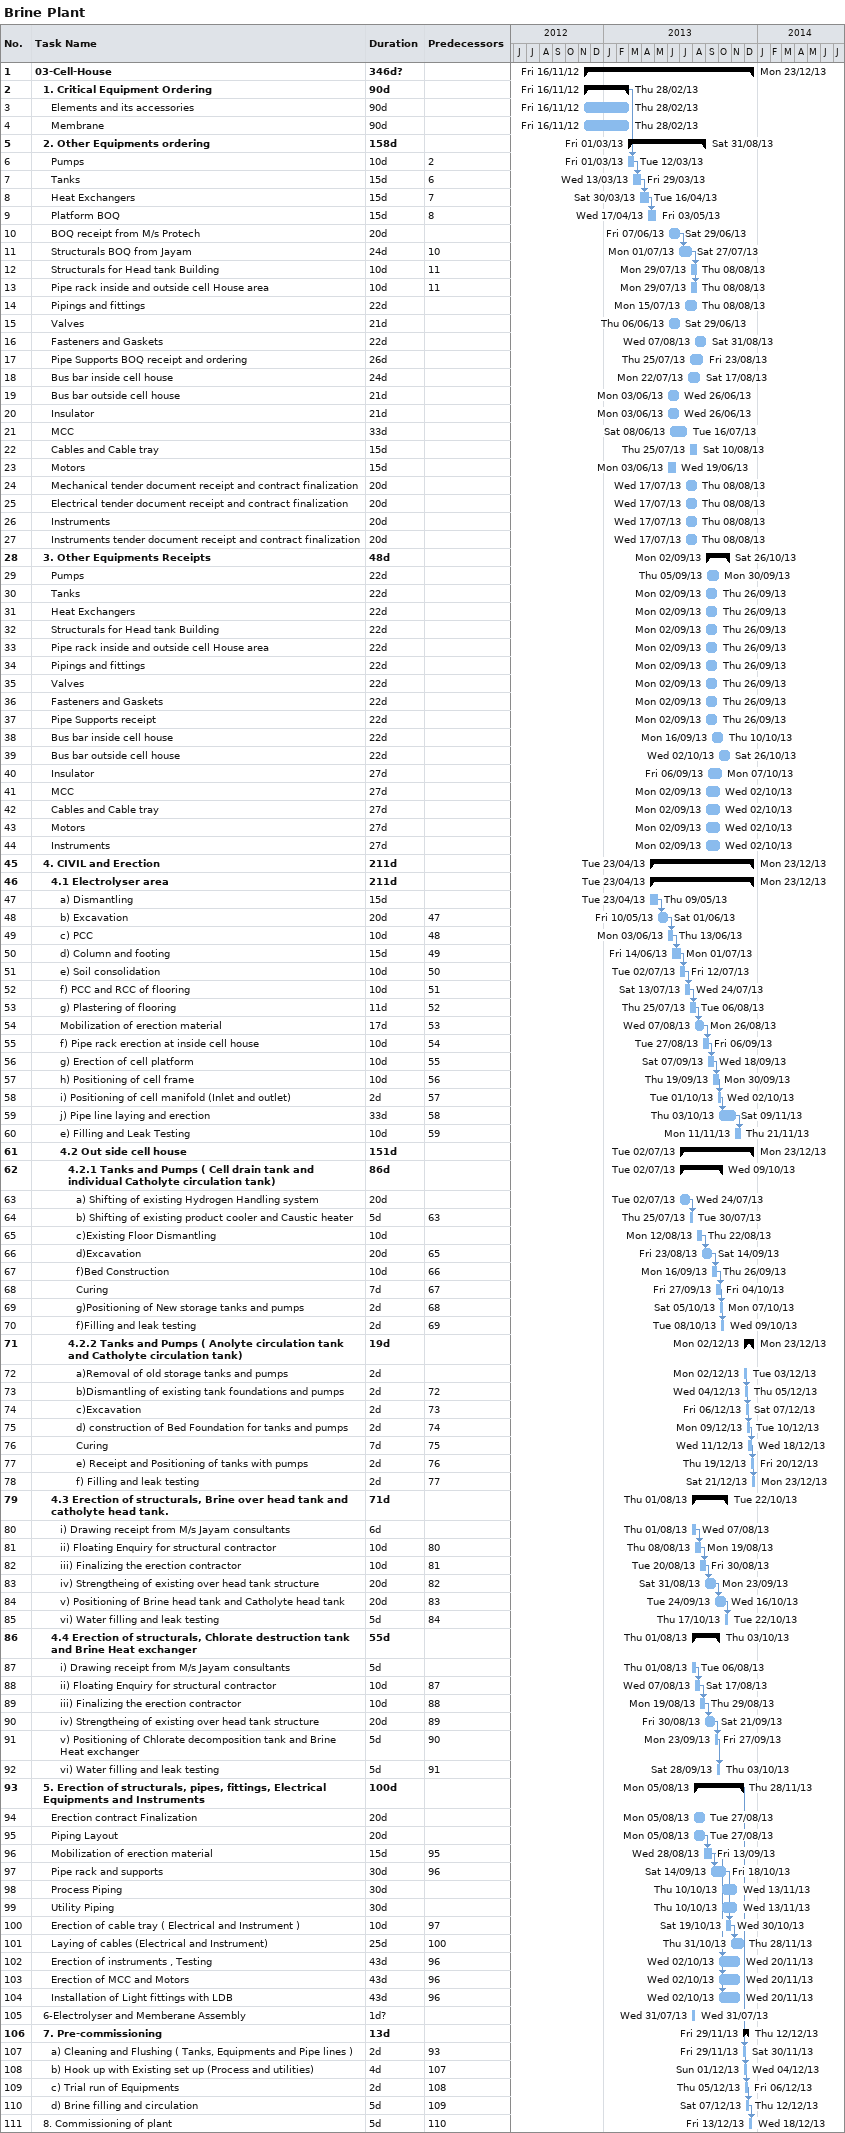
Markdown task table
Brine Plant

| ID | Level | Task | Duration | Start | Finish | Predecessors |
|---|---|---|---|---|---|---|
| 1 | 1 | **03-Cell-House** | 346d? | 2012-11-16 | 2013-12-23 |  |
| 2 | 2 | **1. Critical Equipment Ordering** | 90d | 2012-11-16 | 2013-02-28 |  |
| 3 | 3 | Elements and its accessories | 90d | 2012-11-16 | 2013-02-28 |  |
| 4 | 3 | Membrane | 90d | 2012-11-16 | 2013-02-28 |  |
| 5 | 2 | **2. Other Equipments ordering** | 158d | 2013-03-01 | 2013-08-31 |  |
| 6 | 3 | Pumps | 10d | 2013-03-01 | 2013-03-12 | 2 |
| 7 | 3 | Tanks | 15d | 2013-03-13 | 2013-03-29 | 6 |
| 8 | 3 | Heat Exchangers | 15d | 2013-03-30 | 2013-04-16 | 7 |
| 9 | 3 | Platform BOQ | 15d | 2013-04-17 | 2013-05-03 | 8 |
| 10 | 3 | BOQ receipt from M/s Protech | 20d | 2013-06-07 | 2013-06-29 |  |
| 11 | 3 | Structurals BOQ from Jayam | 24d | 2013-07-01 | 2013-07-27 | 10 |
| 12 | 3 | Structurals for Head tank Building | 10d | 2013-07-29 | 2013-08-08 | 11 |
| 13 | 3 | Pipe rack inside and outside cell House area | 10d | 2013-07-29 | 2013-08-08 | 11 |
| 14 | 3 | Pipings and fittings | 22d | 2013-07-15 | 2013-08-08 |  |
| 15 | 3 | Valves | 21d | 2013-06-06 | 2013-06-29 |  |
| 16 | 3 | Fasteners and Gaskets | 22d | 2013-08-07 | 2013-08-31 |  |
| 17 | 3 | Pipe Supports BOQ receipt and ordering | 26d | 2013-07-25 | 2013-08-23 |  |
| 18 | 3 | Bus bar inside cell house | 24d | 2013-07-22 | 2013-08-17 |  |
| 19 | 3 | Bus bar outside cell house | 21d | 2013-06-03 | 2013-06-26 |  |
| 20 | 3 | Insulator | 21d | 2013-06-03 | 2013-06-26 |  |
| 21 | 3 | MCC | 33d | 2013-06-08 | 2013-07-16 |  |
| 22 | 3 | Cables and Cable tray | 15d | 2013-07-25 | 2013-08-10 |  |
| 23 | 3 | Motors | 15d | 2013-06-03 | 2013-06-19 |  |
| 24 | 3 | Mechanical tender document receipt and contract finalization | 20d | 2013-07-17 | 2013-08-08 |  |
| 25 | 3 | Electrical tender document receipt and contract finalization | 20d | 2013-07-17 | 2013-08-08 |  |
| 26 | 3 | Instruments | 20d | 2013-07-17 | 2013-08-08 |  |
| 27 | 3 | Instruments tender document receipt and contract finalization | 20d | 2013-07-17 | 2013-08-08 |  |
| 28 | 2 | **3. Other Equipments Receipts** | 48d | 2013-09-02 | 2013-10-26 |  |
| 29 | 3 | Pumps | 22d | 2013-09-05 | 2013-09-30 |  |
| 30 | 3 | Tanks | 22d | 2013-09-02 | 2013-09-26 |  |
| 31 | 3 | Heat Exchangers | 22d | 2013-09-02 | 2013-09-26 |  |
| 32 | 3 | Structurals for Head tank Building | 22d | 2013-09-02 | 2013-09-26 |  |
| 33 | 3 | Pipe rack inside and outside cell House area | 22d | 2013-09-02 | 2013-09-26 |  |
| 34 | 3 | Pipings and fittings | 22d | 2013-09-02 | 2013-09-26 |  |
| 35 | 3 | Valves | 22d | 2013-09-02 | 2013-09-26 |  |
| 36 | 3 | Fasteners and Gaskets | 22d | 2013-09-02 | 2013-09-26 |  |
| 37 | 3 | Pipe Supports receipt | 22d | 2013-09-02 | 2013-09-26 |  |
| 38 | 3 | Bus bar inside cell house | 22d | 2013-09-16 | 2013-10-10 |  |
| 39 | 3 | Bus bar outside cell house | 22d | 2013-10-02 | 2013-10-26 |  |
| 40 | 3 | Insulator | 27d | 2013-09-06 | 2013-10-07 |  |
| 41 | 3 | MCC | 27d | 2013-09-02 | 2013-10-02 |  |
| 42 | 3 | Cables and Cable tray | 27d | 2013-09-02 | 2013-10-02 |  |
| 43 | 3 | Motors | 27d | 2013-09-02 | 2013-10-02 |  |
| 44 | 3 | Instruments | 27d | 2013-09-02 | 2013-10-02 |  |
| 45 | 2 | **4. CIVIL and Erection** | 211d | 2013-04-23 | 2013-12-23 |  |
| 46 | 3 | **4.1 Electrolyser area** | 211d | 2013-04-23 | 2013-12-23 |  |
| 47 | 4 | a) Dismantling | 15d | 2013-04-23 | 2013-05-09 |  |
| 48 | 4 | b) Excavation | 20d | 2013-05-10 | 2013-06-01 | 47 |
| 49 | 4 | c) PCC | 10d | 2013-06-03 | 2013-06-13 | 48 |
| 50 | 4 | d) Column and footing | 15d | 2013-06-14 | 2013-07-01 | 49 |
| 51 | 4 | e) Soil consolidation | 10d | 2013-07-02 | 2013-07-12 | 50 |
| 52 | 4 | f) PCC and RCC of flooring | 10d | 2013-07-13 | 2013-07-24 | 51 |
| 53 | 4 | g) Plastering of flooring | 11d | 2013-07-25 | 2013-08-06 | 52 |
| 54 | 4 | Mobilization of erection material | 17d | 2013-08-07 | 2013-08-26 | 53 |
| 55 | 4 | f) Pipe rack erection at inside cell house | 10d | 2013-08-27 | 2013-09-06 | 54 |
| 56 | 4 | g) Erection of cell platform | 10d | 2013-09-07 | 2013-09-18 | 55 |
| 57 | 4 | h) Positioning of cell frame | 10d | 2013-09-19 | 2013-09-30 | 56 |
| 58 | 4 | i) Positioning of cell manifold (Inlet and outlet) | 2d | 2013-10-01 | 2013-10-02 | 57 |
| 59 | 4 | j) Pipe line laying and erection | 33d | 2013-10-03 | 2013-11-09 | 58 |
| 60 | 4 | e) Filling and Leak Testing | 10d | 2013-11-11 | 2013-11-21 | 59 |
| 61 | 4 | **4.2 Out side cell house** | 151d | 2013-07-02 | 2013-12-23 |  |
| 62 | 5 | **4.2.1 Tanks and Pumps ( Cell drain tank and individual Catholyte circulation tank)** | 86d | 2013-07-02 | 2013-10-09 |  |
| 63 | 6 | a) Shifting of existing Hydrogen Handling system | 20d | 2013-07-02 | 2013-07-24 |  |
| 64 | 6 | b) Shifting of existing product cooler and Caustic heater | 5d | 2013-07-25 | 2013-07-30 | 63 |
| 65 | 6 | c)Existing Floor Dismantling | 10d | 2013-08-12 | 2013-08-22 |  |
| 66 | 6 | d)Excavation | 20d | 2013-08-23 | 2013-09-14 | 65 |
| 67 | 6 | f)Bed Construction | 10d | 2013-09-16 | 2013-09-26 | 66 |
| 68 | 6 | Curing | 7d | 2013-09-27 | 2013-10-04 | 67 |
| 69 | 6 | g)Positioning of New storage tanks and pumps | 2d | 2013-10-05 | 2013-10-07 | 68 |
| 70 | 6 | f)Filling and leak testing | 2d | 2013-10-08 | 2013-10-09 | 69 |
| 71 | 5 | **4.2.2 Tanks and Pumps ( Anolyte circulation tank and Catholyte circulation tank)** | 19d | 2013-12-02 | 2013-12-23 |  |
| 72 | 6 | a)Removal of old storage tanks and pumps | 2d | 2013-12-02 | 2013-12-03 |  |
| 73 | 6 | b)Dismantling of existing tank foundations and pumps | 2d | 2013-12-04 | 2013-12-05 | 72 |
| 74 | 6 | c)Excavation | 2d | 2013-12-06 | 2013-12-07 | 73 |
| 75 | 6 | d) construction of Bed Foundation for tanks and pumps | 2d | 2013-12-09 | 2013-12-10 | 74 |
| 76 | 6 | Curing | 7d | 2013-12-11 | 2013-12-18 | 75 |
| 77 | 6 | e) Receipt and Positioning of tanks with pumps | 2d | 2013-12-19 | 2013-12-20 | 76 |
| 78 | 6 | f) Filling and leak testing | 2d | 2013-12-21 | 2013-12-23 | 77 |
| 79 | 3 | **4.3 Erection of structurals, Brine over head tank and catholyte head tank.** | 71d | 2013-08-01 | 2013-10-22 |  |
| 80 | 4 | i) Drawing receipt from M/s Jayam consultants | 6d | 2013-08-01 | 2013-08-07 |  |
| 81 | 4 | ii) Floating Enquiry for structural contractor | 10d | 2013-08-08 | 2013-08-19 | 80 |
| 82 | 4 | iii) Finalizing the erection contractor | 10d | 2013-08-20 | 2013-08-30 | 81 |
| 83 | 4 | iv) Strengtheing of existing over head tank structure | 20d | 2013-08-31 | 2013-09-23 | 82 |
| 84 | 4 | v) Positioning of Brine head tank and Catholyte head tank | 20d | 2013-09-24 | 2013-10-16 | 83 |
| 85 | 4 | vi) Water filling and leak testing | 5d | 2013-10-17 | 2013-10-22 | 84 |
| 86 | 3 | **4.4 Erection of structurals, Chlorate destruction tank and Brine Heat exchanger** | 55d | 2013-08-01 | 2013-10-03 |  |
| 87 | 4 | i) Drawing receipt from M/s Jayam consultants | 5d | 2013-08-01 | 2013-08-06 |  |
| 88 | 4 | ii) Floating Enquiry for structural contractor | 10d | 2013-08-07 | 2013-08-17 | 87 |
| 89 | 4 | iii) Finalizing the erection contractor | 10d | 2013-08-19 | 2013-08-29 | 88 |
| 90 | 4 | iv) Strengtheing of existing over head tank structure | 20d | 2013-08-30 | 2013-09-21 | 89 |
| 91 | 4 | v) Positioning of Chlorate decomposition tank and Brine Heat exchanger | 5d | 2013-09-23 | 2013-09-27 | 90 |
| 92 | 4 | vi) Water filling and leak testing | 5d | 2013-09-28 | 2013-10-03 | 91 |
| 93 | 2 | **5. Erection of structurals, pipes, fittings, Electrical Equipments and Instruments** | 100d | 2013-08-05 | 2013-11-28 |  |
| 94 | 3 | Erection contract Finalization | 20d | 2013-08-05 | 2013-08-27 |  |
| 95 | 3 | Piping Layout | 20d | 2013-08-05 | 2013-08-27 |  |
| 96 | 3 | Mobilization of erection material | 15d | 2013-08-28 | 2013-09-13 | 95 |
| 97 | 3 | Pipe rack and supports | 30d | 2013-09-14 | 2013-10-18 | 96 |
| 98 | 3 | Process Piping | 30d | 2013-10-10 | 2013-11-13 |  |
| 99 | 3 | Utility Piping | 30d | 2013-10-10 | 2013-11-13 |  |
| 100 | 3 | Erection of cable tray ( Electrical and Instrument ) | 10d | 2013-10-19 | 2013-10-30 | 97 |
| 101 | 3 | Laying of cables (Electrical and Instrument) | 25d | 2013-10-31 | 2013-11-28 | 100 |
| 102 | 3 | Erection of instruments , Testing | 43d | 2013-10-02 | 2013-11-20 | 96 |
| 103 | 3 | Erection of MCC and Motors | 43d | 2013-10-02 | 2013-11-20 | 96 |
| 104 | 3 | Installation of Light fittings with LDB | 43d | 2013-10-02 | 2013-11-20 | 96 |
| 105 | 2 | 6-Electrolyser and Memberane Assembly | 1d? | 2013-07-31 | 2013-07-31 |  |
| 106 | 2 | **7. Pre-commissioning** | 13d | 2013-11-29 | 2013-12-12 |  |
| 107 | 3 | a) Cleaning and Flushing ( Tanks, Equipments and Pipe lines ) | 2d | 2013-11-29 | 2013-11-30 | 93 |
| 108 | 3 | b) Hook up with Existing set up (Process and utilities) | 4d | 2013-12-01 | 2013-12-04 | 107 |
| 109 | 3 | c) Trial run of Equipments | 2d | 2013-12-05 | 2013-12-06 | 108 |
| 110 | 3 | d) Brine filling and circulation | 5d | 2013-12-07 | 2013-12-12 | 109 |
| 111 | 2 | 8. Commissioning of plant | 5d | 2013-12-13 | 2013-12-18 | 110 |
